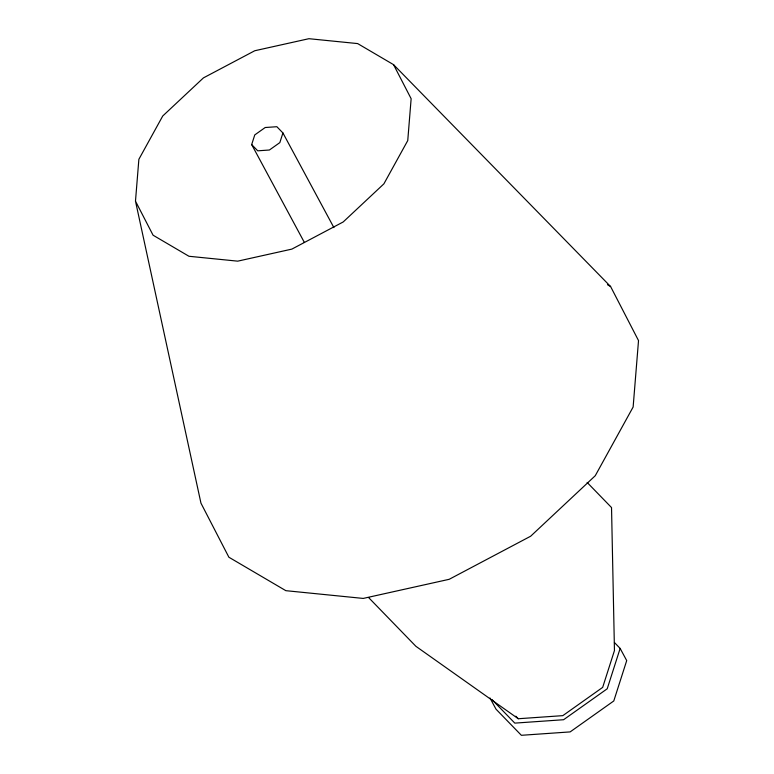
<?xml version="1.0" encoding="UTF-8"?>
<svg xmlns="http://www.w3.org/2000/svg" width="774" height="774" viewBox="0 0 774 774"><rect width="100%" height="100%" fill="white"/><g stroke="black" fill="none" stroke-linecap="round" stroke-linejoin="round"><path stroke-width="1.16" d="M135.479 201.134L138.875 159.289L162.733 116.003L203.427 77.893L254.762 50.745L308.923 38.7L357.656 43.586L393.55 64.658L610.599 286.535L638.521 340.589L633.132 407.027L595.254 475.72L530.664 536.218L449.181 579.31L363.219 598.428L285.858 590.678L228.881 557.222L200.959 503.158L135.479 201.134L153.068 235.199L188.962 256.271L237.705 261.157L291.856 249.112L343.192 221.964L383.885 183.854L407.753 140.568L411.139 98.714L393.55 64.658M304.356 242.417L251.676 144.574L254.762 134.918L265.201 127.517L276.86 126.713L282.926 132.964L333.894 227.614M282.926 132.964L279.84 142.609L269.4 150.011L257.742 150.824L251.676 144.574M614.421 642.517L620.148 648.428L607.222 688.783L563.588 719.723L514.807 723.119L491.896 699.512M368.792 597.751L415.89 646.3L518.28 718.736L562.824 715.64L602.665 687.389L614.459 650.537L611.528 507.57L587.137 482.434M607.493 284.706L610.599 286.535M515.803 716.182L518.28 718.736M620.148 648.428L626.708 660.599L613.782 700.963L570.148 731.904L521.366 735.3L495.999 709.158L489.99 697.993"/></g></svg>
